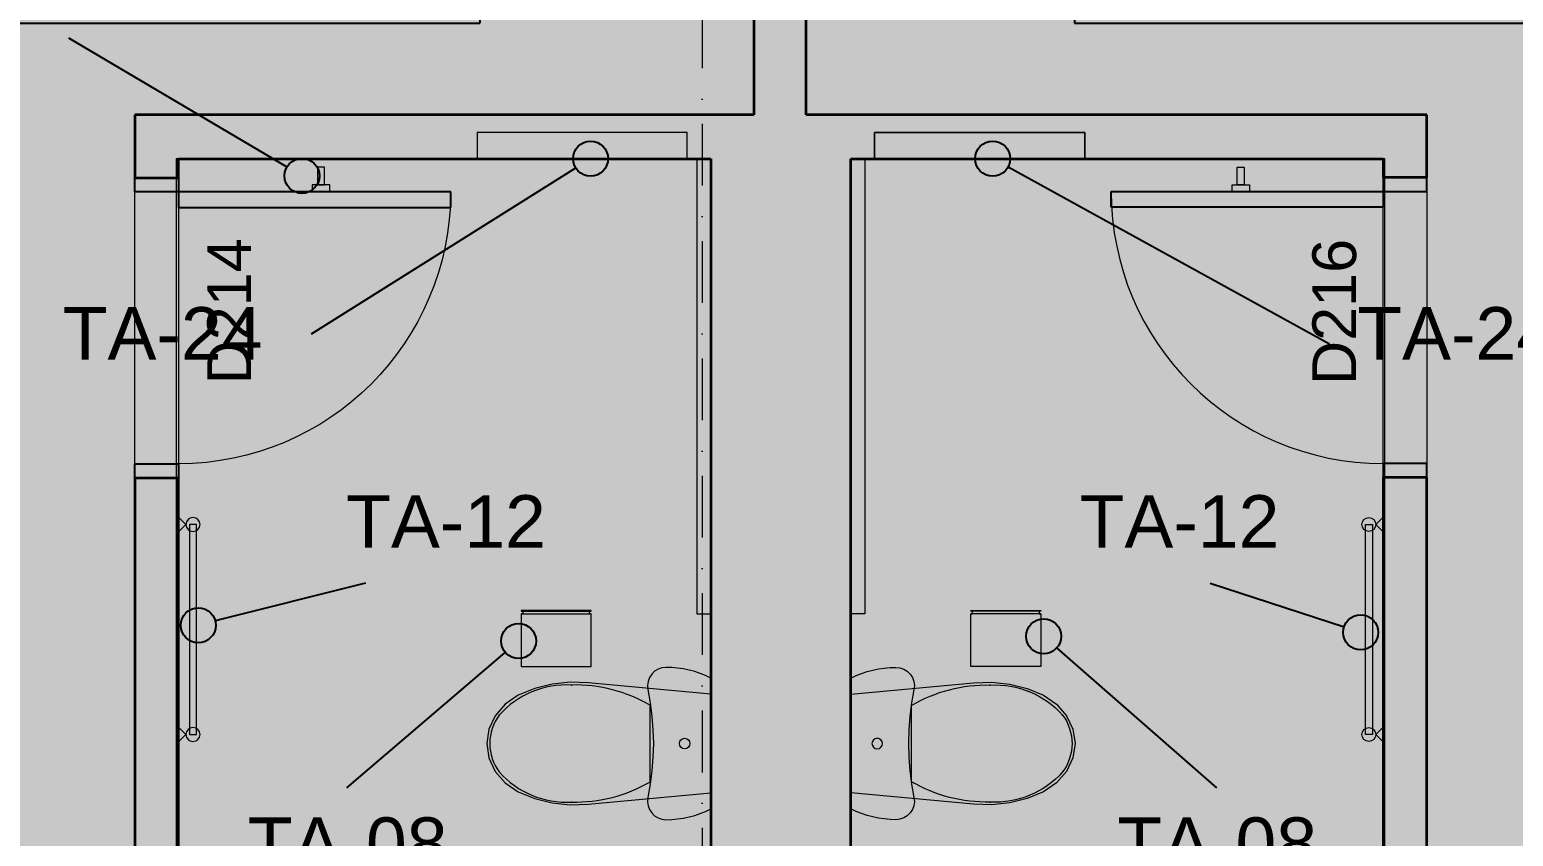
# Model space of a CAD drawing. Header units: millimetres. Extents: x -14278 to 101222, y -22378 to 34603.
# Drawn here: x 85796 to 90033, y 7389 to 9693 of the extents above; entities that cross this region are included whole.
import ezdxf
from ezdxf.enums import TextEntityAlignment as Align

# ---------------------------------------------------------------- set-up
doc = ezdxf.new("R2010")
doc.units = ezdxf.units.MM
doc.header["$MEASUREMENT"] = 0
doc.linetypes.add('Dot & Dashed', pattern=[335.138881, 176.388884, -88.194442, 0, -70.555556])
for name, color, linetype in [('A-Zz_20_10_90-T_TextFFEInternal', 7, 'Continuous'), ('NewA-Ee_25_10-M_WallsInternal', 7, 'Continuous'), ('NewA-Ee_30_40-M_Floors', 7, 'Continuous'), ('NewA-Ee_40_20-M_GeneralFFAndEInternalEquipment', 7, 'Continuous'), ('NewA-Ee_40_20-M_GeneralFFAndEInternalSanitary', 7, 'Continuous'), ('NewA-SL-M_SpacesInternal', 7, 'Continuous'), ('NewA-Ss_30_25-M_CeilingAndSoffitSystems', 7, 'Continuous'), ('NewA-Zz_20_10_90-T_TextFFEInternal', 7, 'Continuous'), ('NewA-Zz_35_40_80-M_GridStructural', 7, 'Continuous'), ('NewA-Zz_50_90_00-M_GrossInternal', 7, 'Continuous')]:
    doc.layers.add(name, color=color, linetype=linetype)
doc.styles.add('GENERATED_STYLE_1', font='')
doc.styles.get('GENERATED_STYLE_1').set_extended_font_data('Arial')

# ---------------------------------------------------------------- blocks, each defined once
blk = doc.blocks.new('Slab_29_2', base_point=(91916.9, 4903.2))
at = {"layer": 'NewA-Ee_30_40-M_Floors', "linetype": 'Continuous', "lineweight": 13}
blk.add_hatch(color=254, dxfattribs=at).paths.add_polyline_path([(91916.9, 4903.2), (91916.9, 11200.4), (94366.6, 11200.4), (94366.6, 13452.5), (59817.2, 13452.5), (59817.2, 4903.2)])
blk = doc.blocks.new('BEDROOM_213_35_2', base_point=(86322.7, 12917.8))
at = {"layer": 'NewA-SL-M_SpacesInternal', "color": 253, "linetype": 'Continuous', "lineweight": 13}
for p, q in [((87863.9, 9449.1), (87863.9, 13452.5)), ((86096.3, 6498.1), (86096.3, 9449.1)), ((86096.3, 9449.1), (87863.9, 9449.1))]:
    blk.add_line(p, q, dxfattribs=at)
at = {"layer": 'NewA-SL-M_SpacesInternal', "color": 5, "lineweight": 70, "style": 'GENERATED_STYLE_1'}
for tag, height, p in [('ROOM_NAME', 200, (86322.7, 13225.6)), ('ROOM_NUMBER', 150, (86322.7, 12922.8)), ('adj_text', 150, (86322.7, 12687.1))]:
    blk.add_attdef(tag, text='', height=height, dxfattribs=at).set_placement(p, align=Align.TOP_CENTER)
blk = doc.blocks.new('BEDROOM_215_36_2', base_point=(89538.7, 12917.8))
at = {"layer": 'NewA-SL-M_SpacesInternal', "color": 253, "linetype": 'Continuous', "lineweight": 13}
for p, q in [((88013.9, 13452.5), (88013.9, 9449.1)), ((88013.9, 9449.1), (89786.5, 9449.1)), ((89786.5, 9449.1), (89786.5, 6498.1))]:
    blk.add_line(p, q, dxfattribs=at)
at = {"layer": 'NewA-SL-M_SpacesInternal', "color": 5, "lineweight": 70, "style": 'GENERATED_STYLE_1'}
for tag, height, p in [('ROOM_NAME', 200, (89538.7, 13225.6)), ('ROOM_NUMBER', 150, (89538.7, 12922.8)), ('adj_text', 150, (89538.7, 12687.1))]:
    blk.add_attdef(tag, text='', height=height, dxfattribs=at).set_placement(p, align=Align.TOP_CENTER)
blk = doc.blocks.new('BATH_214_46_2', base_point=(87225.8, 5734.3))
at = {"layer": 'NewA-SL-M_SpacesInternal', "color": 253, "linetype": 'Continuous', "lineweight": 13}
for p, q in [((87673.8, 9399.1), (87073.8, 9399.1)), ((87073.8, 9399.1), (87073.8, 9324.1)), ((87673.8, 9324.1), (87673.8, 9399.1)), ((86221.3, 9324.1), (86221.3, 6792)), ((87073.8, 9324.1), (86221.3, 9324.1)), ((87741.4, 9324.1), (87673.8, 9324.1)), ((87741.4, 6498.1), (87741.4, 9324.1)), ((86221.3, 6792), (86146.3, 6792)), ((86146.3, 6792), (86146.3, 6592)), ((86146.3, 6592), (86221.3, 6592)), ((86221.3, 6592), (86221.3, 6498.1)), ((86221.3, 6498.1), (87741.4, 6498.1))]:
    blk.add_line(p, q, dxfattribs=at)
at = {"layer": 'NewA-SL-M_SpacesInternal', "linetype": 'Continuous'}
for p, q in [((86587, 6087.8), (86587, 5773.6)), ((86587, 6087.8), (87864.7, 6087.8)), ((87864.7, 6087.8), (87864.7, 5773.6)), ((86587, 5773.6), (86587, 5537.8)), ((87864.7, 5773.6), (87864.7, 5537.8)), ((86587, 5537.8), (86587, 5302.1)), ((87864.7, 5537.8), (87864.7, 5302.1)), ((86587, 5302.1), (87864.7, 5302.1))]:
    blk.add_line(p, q, dxfattribs=at)
at = {"layer": 'NewA-SL-M_SpacesInternal', "color": 5, "lineweight": 70, "style": 'GENERATED_STYLE_1'}
for tag, height, p in [('ROOM_NAME', 200, (87225.8, 6042.1)), ('ROOM_NUMBER', 150, (87225.8, 5739.3)), ('adj_text', 150, (87225.8, 5503.6))]:
    blk.add_attdef(tag, text='', height=height, dxfattribs=at).set_placement(p, align=Align.TOP_CENTER)
blk = doc.blocks.new('BATH_216_47_2', base_point=(88672.4, 5734.3))
at = {"layer": 'NewA-SL-M_SpacesInternal', "color": 253, "linetype": 'Continuous', "lineweight": 13}
for p, q in [((88809, 9399.1), (88209, 9399.1)), ((88209, 9399.1), (88209, 9324.1)), ((88809, 9324.1), (88809, 9399.1)), ((88141.4, 9324.1), (88141.4, 6498.1)), ((88209, 9324.1), (88141.4, 9324.1)), ((89661.5, 9324.1), (88809, 9324.1)), ((89661.5, 6792), (89661.5, 9324.1)), ((89736.5, 6792), (89661.5, 6792)), ((89736.5, 6592), (89736.5, 6792)), ((89661.5, 6498.1), (89661.5, 6592)), ((89661.5, 6592), (89736.5, 6592)), ((88141.4, 6498.1), (89661.5, 6498.1))]:
    blk.add_line(p, q, dxfattribs=at)
at = {"layer": 'NewA-SL-M_SpacesInternal', "linetype": 'Continuous'}
for p, q in [((88033.6, 6087.8), (88033.6, 5773.6)), ((88033.6, 6087.8), (89311.3, 6087.8)), ((89311.3, 6087.8), (89311.3, 5773.6)), ((88033.6, 5773.6), (88033.6, 5537.8)), ((89311.3, 5773.6), (89311.3, 5537.8)), ((88033.6, 5537.8), (88033.6, 5302.1)), ((89311.3, 5537.8), (89311.3, 5302.1)), ((88033.6, 5302.1), (89311.3, 5302.1))]:
    blk.add_line(p, q, dxfattribs=at)
at = {"layer": 'NewA-SL-M_SpacesInternal', "color": 5, "lineweight": 70, "style": 'GENERATED_STYLE_1'}
for tag, height, p in [('ROOM_NAME', 200, (88672.4, 6042.1)), ('ROOM_NUMBER', 150, (88672.4, 5739.3)), ('adj_text', 150, (88672.4, 5503.6))]:
    blk.add_attdef(tag, text='', height=height, dxfattribs=at).set_placement(p, align=Align.TOP_CENTER)
blk = doc.blocks.new('CUPBOARD 1_213B_55_2', base_point=(86139.7, 10143.2))
at = {"layer": 'NewA-SL-M_SpacesInternal', "linetype": 'Continuous'}
for p, q in [((85198.1, 10496.8), (85198.1, 10182.5)), ((85198.1, 10496.8), (87081.4, 10496.8)), ((87081.4, 10496.8), (87081.4, 10182.5)), ((85198.1, 10182.5), (85198.1, 9946.8)), ((87081.4, 10182.5), (87081.4, 9946.8)), ((85198.1, 9946.8), (85198.1, 9711.1)), ((87081.4, 9946.8), (87081.4, 9711.1)), ((85198.1, 9711.1), (87081.4, 9711.1))]:
    blk.add_line(p, q, dxfattribs=at)
at = {"layer": 'NewA-SL-M_SpacesInternal', "color": 253, "linetype": 'Continuous', "lineweight": 13}
for p, q in [((84036, 9324.1), (84036, 7433.7)), ((84737.5, 9324.1), (84036, 9324.1)), ((84737.5, 7433.7), (84737.5, 9324.1)), ((84036, 7433.7), (84737.5, 7433.7))]:
    blk.add_line(p, q, dxfattribs=at)
at = {"layer": 'NewA-SL-M_SpacesInternal', "color": 5, "lineweight": 70, "style": 'GENERATED_STYLE_1'}
for tag, height, p in [('ROOM_NAME', 200, (86139.7, 10451.1)), ('ROOM_NUMBER', 150, (86139.7, 10148.2)), ('adj_text', 150, (86139.7, 9912.5))]:
    blk.add_attdef(tag, text='', height=height, dxfattribs=at).set_placement(p, align=Align.TOP_CENTER)
blk = doc.blocks.new('CUPBOARD 1_215B_56_2', base_point=(89721.7, 10143.2))
at = {"layer": 'NewA-SL-M_SpacesInternal', "linetype": 'Continuous'}
for p, q in [((88780, 10496.8), (88780, 10182.5)), ((88780, 10496.8), (90663.3, 10496.8)), ((90663.3, 10496.8), (90663.3, 10182.5)), ((88780, 10182.5), (88780, 9946.8)), ((90663.3, 10182.5), (90663.3, 9946.8)), ((88780, 9946.8), (88780, 9711.1)), ((90663.3, 9946.8), (90663.3, 9711.1)), ((88780, 9711.1), (90663.3, 9711.1))]:
    blk.add_line(p, q, dxfattribs=at)
at = {"layer": 'NewA-SL-M_SpacesInternal', "color": 253, "linetype": 'Continuous', "lineweight": 13}
for p, q in [((91189.5, 9324.1), (91189.5, 7433.7)), ((91916.9, 9324.1), (91189.5, 9324.1)), ((91916.9, 7433.7), (91916.9, 9324.1)), ((91189.5, 7433.7), (91916.9, 7433.7))]:
    blk.add_line(p, q, dxfattribs=at)
at = {"layer": 'NewA-SL-M_SpacesInternal', "color": 5, "lineweight": 70, "style": 'GENERATED_STYLE_1'}
for tag, height, p in [('ROOM_NAME', 200, (89721.7, 10451.1)), ('ROOM_NUMBER', 150, (89721.7, 10148.2)), ('adj_text', 150, (89721.7, 9912.5))]:
    blk.add_attdef(tag, text='', height=height, dxfattribs=at).set_placement(p, align=Align.TOP_CENTER)
blk = doc.blocks.new('Slab_32_2', base_point=(86213.9, 6498.1))
at = {"layer": 'NewA-Ss_30_25-M_CeilingAndSoffitSystems', "linetype": 'Continuous', "lineweight": 0}
blk.add_hatch(color=255, dxfattribs=at).paths.add_polyline_path([(86213.9, 6498.1), (87741.4, 6498.1), (87741.4, 9324.1), (86213.9, 9324.1)])
at = {"layer": 'NewA-Ss_30_25-M_CeilingAndSoffitSystems', "color": 6, "linetype": 'Continuous', "lineweight": 13, "flags": 128}
blk.add_lwpolyline([(86213.9, 6498.1), (87741.4, 6498.1), (87741.4, 9324.1), (86213.9, 9324.1)], close=True, dxfattribs=at)
blk = doc.blocks.new('Slab_33_2', base_point=(88141.4, 6498.1))
at = {"layer": 'NewA-Ss_30_25-M_CeilingAndSoffitSystems', "linetype": 'Continuous', "lineweight": 0}
blk.add_hatch(color=255, dxfattribs=at).paths.add_polyline_path([(88141.4, 6498.1), (89666.4, 6498.1), (89666.4, 9324.1), (88141.4, 9324.1)])
at = {"layer": 'NewA-Ss_30_25-M_CeilingAndSoffitSystems', "color": 6, "linetype": 'Continuous', "lineweight": 13, "flags": 128}
blk.add_lwpolyline([(88141.4, 6498.1), (89666.4, 6498.1), (89666.4, 9324.1), (88141.4, 9324.1)], close=True, dxfattribs=at)
blk = doc.blocks.new('Slab_44_2', base_point=(84036, 13452.5))
at = {"layer": 'NewA-Ss_30_25-M_CeilingAndSoffitSystems', "linetype": 'Continuous', "lineweight": 0}
blk.add_hatch(color=255, dxfattribs=at).paths.add_polyline_path([(84036, 13452.5), (84036, 9449.1), (84862.5, 9449.1), (84862.5, 6498.1), (86096.3, 6498.1), (86096.3, 9449.1), (87863.9, 9449.1), (87863.9, 13452.5)])
at = {"layer": 'NewA-Ss_30_25-M_CeilingAndSoffitSystems', "color": 6, "linetype": 'Continuous', "lineweight": 13, "flags": 128}
blk.add_lwpolyline([(84036, 13452.5), (84036, 9449.1), (84862.5, 9449.1), (84862.5, 6498.1), (86096.3, 6498.1), (86096.3, 9449.1), (87863.9, 9449.1), (87863.9, 13452.5)], close=True, dxfattribs=at)
blk = doc.blocks.new('Slab_45_2', base_point=(88013.9, 13452.5))
at = {"layer": 'NewA-Ss_30_25-M_CeilingAndSoffitSystems', "linetype": 'Continuous', "lineweight": 0}
blk.add_hatch(color=255, dxfattribs=at).paths.add_polyline_path([(88013.9, 13452.5), (88013.9, 9449.1), (89786.5, 9449.1), (89786.5, 6498.1), (91064.5, 6498.1), (91064.5, 9449.1), (91890.6, 9449.1), (91890.6, 11300.4), (94366.6, 11300.4), (94366.6, 13452.5)])
at = {"layer": 'NewA-Ss_30_25-M_CeilingAndSoffitSystems', "color": 6, "linetype": 'Continuous', "lineweight": 13, "flags": 128}
blk.add_lwpolyline([(88013.9, 13452.5), (88013.9, 9449.1), (89786.5, 9449.1), (89786.5, 6498.1), (91064.5, 6498.1), (91064.5, 9449.1), (91890.6, 9449.1), (91890.6, 11300.4), (94366.6, 11300.4), (94366.6, 13452.5)], close=True, dxfattribs=at)
blk = doc.blocks.new('Wall_79_2', base_point=(87863.9, 13452.5))
at = {"layer": 'NewA-Ee_25_10-M_WallsInternal', "color": 92, "linetype": 'Continuous', "lineweight": 35, "flags": 128}
for points in [[(87863.9, 13452.5), (87863.9, 9449.1)], [(88013.9, 13452.5), (87863.9, 13452.5)], [(88013.9, 9449.1), (88013.9, 13452.5)]]:
    blk.add_lwpolyline(points, dxfattribs=at)
blk = doc.blocks.new('Wall_87_2', base_point=(89786.5, 9449.1))
at = {"layer": 'NewA-Ee_25_10-M_WallsInternal', "color": 92, "linetype": 'Continuous', "lineweight": 35, "flags": 128}
for points in [[(87863.9, 9449.1), (86096.3, 9449.1)], [(89786.5, 9449.1), (88013.9, 9449.1)], [(86221.3, 9324.1), (87741.4, 9324.1)], [(88141.4, 9324.1), (89661.5, 9324.1)]]:
    blk.add_lwpolyline(points, dxfattribs=at)
blk = doc.blocks.new('Door 19_4')
at = {"layer": 'NewA-Ee_25_10-M_WallsInternal', "linetype": 'Continuous'}
for p, q in [((343.5, 0), (343.5, 777)), ((343.5, 777), (388.5, 777)), ((388.5, 777), (388.5, 0)), ((-388.5, 0), (-428.5, 0)), ((-428.5, 0), (-428.5, -125)), ((-388.5, -125), (-388.5, 0)), ((388.5, 0), (343.5, 0)), ((428.5, 0), (388.5, 0)), ((388.5, 0), (388.5, -125)), ((428.5, -125), (428.5, 0)), ((-428.5, -125), (-388.5, -125)), ((388.5, -125), (428.5, -125))]:
    blk.add_line(p, q, dxfattribs=at)
at = {"layer": 'NewA-Ee_25_10-M_WallsInternal', "color": 92, "linetype": 'Continuous', "lineweight": 35}
for p, q in [((-428.5, -125), (-428.5, 0)), ((428.5, -125), (428.5, 0))]:
    blk.add_line(p, q, dxfattribs=at)
at = {"layer": 'NewA-Ee_25_10-M_WallsInternal', "color": 6, "linetype": 'Continuous', "lineweight": 13}
blk.add_arc((388.5, 0), 777, 90, 180, dxfattribs=at)
blk = doc.blocks.new('D Marker 19')
at = {"layer": 'NewA-Ee_25_10-M_WallsInternal', "style": 'GENERATED_STYLE_1'}
blk.add_attdef('AC_WIDO_ID', text='', height=125, dxfattribs=at).set_placement((-262.1, 94.8), align=Align.BOTTOM_LEFT)
blk = doc.blocks.new('Wall_108_2', base_point=(86096.3, 9449.1))
at = {"layer": 'NewA-Ee_25_10-M_WallsInternal', "color": 92, "linetype": 'Continuous', "lineweight": 35}
for p, q in [((86096.3, 9269.8), (86221.3, 9269.8)), ((86096.3, 8412.8), (86221.3, 8412.8))]:
    blk.add_line(p, q, dxfattribs=at)
at = {"layer": 'NewA-Ee_25_10-M_WallsInternal', "color": 92, "linetype": 'Continuous', "lineweight": 35, "flags": 128}
for points in [[(86096.3, 9449.1), (86096.3, 9269.8)], [(86221.3, 9269.8), (86221.3, 9324.1)], [(86096.3, 8412.8), (86096.3, 6498.1)], [(86221.3, 6498.1), (86221.3, 8412.8)]]:
    blk.add_lwpolyline(points, dxfattribs=at)
at = {"layer": 'NewA-Ee_25_10-M_WallsInternal', "linetype": 'Continuous', "xscale": -1, "zscale": 1000, "rotation": 270}
blk.add_blockref('Door 19_4', (86221.3, 8841.3), dxfattribs=at)
at = {"layer": 'NewA-Ee_25_10-M_WallsInternal'}
ref = blk.add_blockref('D Marker 19', (86221.3, 8841.3), dxfattribs=dict(at, rotation=270))
ref.add_attrib('AC_WIDO_ID', 'D214', dxfattribs={"color": 7, "height": 125, "rotation": 90, "style": 'GENERATED_STYLE_1'}).set_placement((86465.5, 8679.3), align=Align.BOTTOM_LEFT)
blk = doc.blocks.new('Wall_110_2', base_point=(89786.5, 9449.1))
at = {"layer": 'NewA-Ee_25_10-M_WallsInternal', "color": 92, "linetype": 'Continuous', "lineweight": 35}
for p, q in [((89786.5, 9270.4), (89661.5, 9270.4)), ((89786.5, 8413.4), (89661.5, 8413.4))]:
    blk.add_line(p, q, dxfattribs=at)
at = {"layer": 'NewA-Ee_25_10-M_WallsInternal', "color": 92, "linetype": 'Continuous', "lineweight": 35, "flags": 128}
for points in [[(89786.5, 9270.4), (89786.5, 9449.1)], [(89661.5, 9324.1), (89661.5, 9270.4)], [(89661.5, 8413.4), (89661.5, 6498.1)], [(89786.5, 6498.1), (89786.5, 8413.4)]]:
    blk.add_lwpolyline(points, dxfattribs=at)
at = {"layer": 'NewA-Ee_25_10-M_WallsInternal', "linetype": 'Continuous', "zscale": 1000, "rotation": 90}
blk.add_blockref('Door 19_4', (89661.5, 8841.9), dxfattribs=at)
at = {"layer": 'NewA-Ee_25_10-M_WallsInternal'}
ref = blk.add_blockref('D Marker 19', (89786.5, 8841.9), dxfattribs=dict(at, rotation=270))
ref.add_attrib('AC_WIDO_ID', 'D216', dxfattribs={"color": 7, "height": 125, "rotation": 90, "style": 'GENERATED_STYLE_1'}).set_placement((89621.6, 8677.7), align=Align.BOTTOM_LEFT)
blk = doc.blocks.new('Wall_124_2', base_point=(88141.4, 9449.1))
at = {"layer": 'NewA-Ee_25_10-M_WallsInternal', "color": 92, "linetype": 'Continuous', "lineweight": 35, "flags": 128}
for points in [[(87741.4, 9324.1), (87741.4, 6498.1)], [(88141.4, 6498.1), (88141.4, 9324.1)]]:
    blk.add_lwpolyline(points, dxfattribs=at)
blk = doc.blocks.new('Standard grid marker')
at = {"layer": 'NewA-Zz_35_40_80-M_GridStructural', "color": 6, "linetype": 'Dot & Dashed', "lineweight": 13}
blk.add_line((1000, 0), (18130.8, 0), dxfattribs=at)
at = {"layer": 'NewA-Zz_35_40_80-M_GridStructural', "style": 'GENERATED_STYLE_1'}
blk.add_attdef('AC_MarkerText_1', text='', height=250, rotation=90, dxfattribs=at).set_placement((-250, 14.3), align=Align.MIDDLE_CENTER)
blk = doc.blocks.new('Wall Hanging Rack 19')
at = {"layer": 'NewA-Ee_40_20-M_GeneralFFAndEInternalEquipment', "color": 1, "linetype": 'Continuous', "lineweight": 18}
for p, q in [((25, 0), (-25, 0)), ((-25, 0), (-25, -20)), ((25, -20), (25, 0)), ((-25, -20), (25, -20)), ((10, -20), (-10, -20)), ((-10, -20), (-10, -70)), ((10, -70), (10, -20)), ((-10, -70), (10, -70))]:
    blk.add_line(p, q, dxfattribs=at)
blk = doc.blocks.new('Towel Rack 19')
at = {"layer": 'NewA-Ee_40_20-M_GeneralFFAndEInternalEquipment', "color": 1, "linetype": 'Continuous', "lineweight": 18}
for p, q in [((-280, 0), (-320, 0)), ((-320, 0), (-300, -20)), ((-300, -20), (-280, 0)), ((320, 0), (280, 0)), ((280, 0), (300, -20)), ((300, -20), (320, 0)), ((300, -30), (-300, -30)), ((-300, -30), (-300, -50)), ((300, -50), (300, -30)), ((-300, -50), (300, -50))]:
    blk.add_line(p, q, dxfattribs=at)
for centre, start, end in [((-300, -40), 0, 180), ((-300, -40), 180, 0), ((300, -40), 0, 180), ((300, -40), 180, 0)]:
    blk.add_arc(centre, 20, start, end, dxfattribs=at)
blk = doc.blocks.new('Toilet Paper Dispenser 19')
at = {"layer": 'NewA-Ee_40_20-M_GeneralFFAndEInternalEquipment', "color": 1, "linetype": 'Continuous', "lineweight": 18}
for p, q in [((200, 0), (0, 0)), ((0, 0), (0, -2)), ((200, -2), (200, 0)), ((0, -2), (5, -2)), ((0, -2), (200, -2)), ((5, -10), (0, -10)), ((0, -10), (0, -160)), ((0, -10), (200, -10)), ((5, -2), (5, -10)), ((195, -10), (195, -2)), ((195, -2), (200, -2)), ((200, -10), (195, -10)), ((200, -160), (200, -10)), ((0, -160), (200, -160))]:
    blk.add_line(p, q, dxfattribs=at)
blk = doc.blocks.new('Cabinet Wall Single Door 19')
at = {"layer": 'NewA-Ee_40_20-M_GeneralFFAndEInternalEquipment', "color": 1, "linetype": 'Continuous', "lineweight": 18}
for p, q in [((600, 75), (0, 75)), ((0, 75), (0, 0)), ((600, 0), (600, 75)), ((0, 0), (600, 0))]:
    blk.add_line(p, q, dxfattribs=at)
blk = doc.blocks.new('WC 19')
at = {"layer": 'NewA-Ee_40_20-M_GeneralFFAndEInternalSanitary', "color": 1, "linetype": 'Continuous', "lineweight": 18}
for p, q in [((-193.9, -40.1), (-200.1, -55.5)), ((-186.8, -25), (-193.9, -40.1)), ((186.8, -25), (-186.8, -25)), ((-141, -25), (-173.3, -375.4)), ((141, -25), (-141, -25)), ((173.3, -375.4), (141, -25)), ((193.9, -40.1), (186.8, -25)), ((200.1, -55.5), (193.9, -40.1)), ((-205.4, -71.3), (-209.7, -87.4)), ((-200.1, -55.5), (-205.4, -71.3)), ((205.4, -71.3), (200.1, -55.5)), ((209.7, -87.4), (205.4, -71.3)), ((-215.5, -120.2), (-217, -136.8)), ((-213.1, -103.7), (-215.5, -120.2)), ((-209.7, -87.4), (-213.1, -103.7)), ((213.1, -103.7), (209.7, -87.4)), ((215.5, -120.2), (213.1, -103.7)), ((217, -136.8), (215.5, -120.2)), ((-217, -136.8), (-217.5, -153.5)), ((-217.5, -153.5), (-216.2, -165)), ((-216.2, -165), (-212.4, -176)), ((212.4, -176), (216.2, -165)), ((216.2, -165), (217.5, -153.5)), ((217.5, -153.5), (217, -136.8)), ((-212.4, -176), (-206.3, -185.9)), ((-206.3, -185.9), (-198.2, -194.1)), ((-198.2, -194.1), (-188.5, -200.5)), ((-188.5, -200.5), (-177.6, -204.5)), ((-177.6, -204.5), (-166.1, -206)), ((-166.1, -206), (-154.5, -205)), ((-154.5, -205), (-116.2, -198.2)), ((-116.2, -198.2), (-77.6, -193.3)), ((0, -198), (-108.9, -198)), ((-77.6, -193.3), (-38.9, -190.4)), ((-38.9, -190.4), (0, -189.4)), ((0, -189.4), (38.9, -190.4)), ((108.9, -198), (0, -198)), ((38.9, -190.4), (77.6, -193.3)), ((77.6, -193.3), (116.2, -198.2)), ((116.2, -198.2), (154.5, -205)), ((154.5, -205), (166.1, -206)), ((166.1, -206), (177.6, -204.5)), ((177.6, -204.5), (188.5, -200.5)), ((188.5, -200.5), (198.2, -194.1)), ((198.2, -194.1), (206.3, -185.9)), ((206.3, -185.9), (212.4, -176)), ((-173.3, -375.4), (-174.9, -427.1)), ((174.9, -427.1), (173.3, -375.4)), ((-174.9, -427.1), (-169.4, -478.4)), ((169.4, -478.4), (174.9, -427.1)), ((-169.4, -478.4), (-157, -528.2)), ((157, -528.2), (169.4, -478.4)), ((-157, -528.2), (-138, -575.1)), ((138, -575.1), (157, -528.2)), ((-138, -575.1), (-112.4, -612.3)), ((112.4, -612.3), (138, -575.1)), ((-112.4, -612.3), (-79.4, -640.8)), ((79.4, -640.8), (112.4, -612.3)), ((81.1, -629.6), (81.1, -629.6)), ((-79.4, -640.8), (-41, -658.8)), ((-41, -658.8), (0, -665)), ((0, -656.4), (0, -656.4)), ((0, -665), (41, -658.8)), ((41, -658.8), (79.4, -640.8))]:
    blk.add_line(p, q, dxfattribs=at)
blk.add_circle((0, -100), 15, dxfattribs=at)
for centre, radius, start, end in [((258.1, -412.9), 425.4, 149.6518, 181.3539), ((-258.1, -412.9), 425.4, 358.6461, 30.3482), ((89.5, -437.3), 257, 176.8048, 228.4245), ((-89.5, -437.3), 257, 311.5755, 3.1952), ((0.8, -517.8), 138.6, 233.7772, 269.6644), ((-0.8, -517.8), 138.6, 270.3356, 306.2228)]:
    blk.add_arc(centre, radius, start, end, dxfattribs=at)
for p in [(108.9, -198), (-167, -423), (167, -423), (-81.1, -629.6)]:
    blk.add_point(p, dxfattribs=at)
blk = doc.blocks.new('Mirror 19_5')
at = {"layer": 'NewA-Ee_40_20-M_GeneralFFAndEInternalEquipment', "color": 1, "linetype": 'Continuous', "lineweight": 18}
for p, q in [((1300, 40), (0, 40)), ((0, 40), (0, 0)), ((1300, 40), (0, 40)), ((0, 40), (0, 0)), ((0, 0), (1300, 0)), ((0, 0), (1300, 0)), ((1300, 0), (1300, 40)), ((1300, 0), (1300, 40))]:
    blk.add_line(p, q, dxfattribs=at)
blk = doc.blocks.new('Line_141_2', base_point=(89186.5, 7527))
at = {"layer": 'NewA-Zz_20_10_90-T_TextFFEInternal', "linetype": 'Continuous'}
blk.add_hatch(color=256, dxfattribs=at).paths.add_polyline_path([(88741.6, 7960.1), (88737.8, 7979.3), (88727, 7995.5), (88710.8, 8006.3), (88691.6, 8010.1), (88672.5, 8006.3), (88656.3, 7995.5), (88645.4, 7979.3), (88641.6, 7960.1), (88645.4, 7941), (88656.3, 7924.8), (88672.5, 7913.9), (88691.6, 7910.1), (88710.8, 7913.9), (88727, 7924.8), (88737.8, 7941)])
blk.add_line((89186.5, 7527), (88729.3, 7927.2), dxfattribs=at)
blk.add_circle((88691.6, 7960.1), 50, dxfattribs=at)
blk = doc.blocks.new('Line_142_2', base_point=(86701.2, 7527))
at = {"layer": 'NewA-Zz_20_10_90-T_TextFFEInternal', "linetype": 'Continuous'}
blk.add_hatch(color=256, dxfattribs=at).paths.add_polyline_path([(87242, 7946.5), (87238.2, 7965.6), (87227.3, 7981.8), (87211.1, 7992.7), (87192, 7996.5), (87172.8, 7992.7), (87156.6, 7981.8), (87145.8, 7965.6), (87142, 7946.5), (87145.8, 7927.4), (87156.6, 7911.1), (87172.8, 7900.3), (87192, 7896.5), (87211.1, 7900.3), (87227.3, 7911.1), (87238.2, 7927.4)])
blk.add_line((86701.2, 7527), (87154, 7914), dxfattribs=at)
blk.add_circle((87192, 7946.5), 50, dxfattribs=at)
blk = doc.blocks.new('Line_151_2', base_point=(85906.6, 9669.6))
at = {"layer": 'NewA-Zz_20_10_90-T_TextFFEInternal', "linetype": 'Continuous'}
blk.add_hatch(color=256, dxfattribs=at).paths.add_polyline_path([(86623.3, 9275.1), (86619.5, 9294.3), (86608.7, 9310.5), (86592.5, 9321.3), (86573.3, 9325.1), (86554.2, 9321.3), (86538, 9310.5), (86527.1, 9294.3), (86523.3, 9275.1), (86527.1, 9256), (86538, 9239.8), (86554.2, 9228.9), (86573.3, 9225.1), (86592.5, 9228.9), (86608.7, 9239.8), (86619.5, 9256)])
blk.add_line((85906.6, 9669.6), (86530.3, 9300.6), dxfattribs=at)
blk.add_circle((86573.3, 9275.1), 50, dxfattribs=at)
blk = doc.blocks.new('Line_158_2', base_point=(86600.6, 8823.9))
at = {"layer": 'NewA-Zz_20_10_90-T_TextFFEInternal', "linetype": 'Continuous'}
blk.add_hatch(color=256, dxfattribs=at).paths.add_polyline_path([(87447.6, 9324.1), (87443.8, 9343.3), (87433, 9359.5), (87416.7, 9370.3), (87397.6, 9374.1), (87378.5, 9370.3), (87362.2, 9359.5), (87351.4, 9343.3), (87347.6, 9324.1), (87351.4, 9305), (87362.2, 9288.8), (87378.5, 9278), (87397.6, 9274.1), (87416.7, 9278), (87433, 9288.8), (87443.8, 9305)])
blk.add_line((86600.6, 8823.9), (87355.3, 9297.6), dxfattribs=at)
blk.add_circle((87397.6, 9324.1), 50, dxfattribs=at)
blk = doc.blocks.new('Line_159_2', base_point=(89508.1, 8794.5))
at = {"layer": 'NewA-Zz_20_10_90-T_TextFFEInternal', "linetype": 'Continuous'}
blk.add_hatch(color=256, dxfattribs=at).paths.add_polyline_path([(88596.1, 9324.1), (88592.3, 9343.3), (88581.4, 9359.5), (88565.2, 9370.3), (88546.1, 9374.1), (88526.9, 9370.3), (88510.7, 9359.5), (88499.9, 9343.3), (88496.1, 9324.1), (88499.9, 9305), (88510.7, 9288.8), (88526.9, 9278), (88546.1, 9274.1), (88565.2, 9278), (88581.4, 9288.8), (88592.3, 9305)])
blk.add_line((89508.1, 8794.5), (88589.9, 9300), dxfattribs=at)
blk.add_circle((88546.1, 9324.1), 50, dxfattribs=at)
blk = doc.blocks.new('Line_161_2', base_point=(89167.7, 8111.5))
at = {"layer": 'NewA-Zz_20_10_90-T_TextFFEInternal', "linetype": 'Continuous'}
blk.add_hatch(color=256, dxfattribs=at).paths.add_polyline_path([(89647.2, 7971.1), (89643.4, 7990.3), (89632.5, 8006.5), (89616.3, 8017.3), (89597.2, 8021.1), (89578, 8017.3), (89561.8, 8006.5), (89551, 7990.3), (89547.2, 7971.1), (89551, 7952), (89561.8, 7935.8), (89578, 7924.9), (89597.2, 7921.1), (89616.3, 7924.9), (89632.5, 7935.8), (89643.4, 7952)])
blk.add_line((89167.7, 8111.5), (89549.6, 7986.7), dxfattribs=at)
blk.add_circle((89597.2, 7971.1), 50, dxfattribs=at)
blk = doc.blocks.new('Line_162_2', base_point=(86754.6, 8111.5))
at = {"layer": 'NewA-Zz_20_10_90-T_TextFFEInternal', "linetype": 'Continuous'}
blk.add_hatch(color=256, dxfattribs=at).paths.add_polyline_path([(86327.4, 7991.6), (86323.6, 8010.7), (86312.8, 8026.9), (86296.6, 8037.8), (86277.4, 8041.6), (86258.3, 8037.8), (86242.1, 8026.9), (86231.2, 8010.7), (86227.4, 7991.6), (86231.2, 7972.4), (86242.1, 7956.2), (86258.3, 7945.4), (86277.4, 7941.6), (86296.6, 7945.4), (86312.8, 7956.2), (86323.6, 7972.4)])
blk.add_line((86754.6, 8111.5), (86325.9, 8003.8), dxfattribs=at)
blk.add_circle((86277.4, 7991.6), 50, dxfattribs=at)
blk = doc.blocks.new('Label_240_2', base_point=(86559.9, 8447.2))
at = {"layer": 'A-Zz_20_10_90-T_TextFFEInternal', "insert": (86984.9, 8362.9), "char_height": 150, "attachment_point": 2, "style": 'GENERATED_STYLE_1'}
blk.add_mtext('\\fArial|b0|i0|c0|p34;TA-12\\fArial|b0|i0|c0|p34;\\fArial|b0|i0|c0|p34;\\fArial|b0|i0|c0|p34;\\fArial|b0|i0|c0|p34;\\fArial|b0|i0|c0|p34;\\fArial|b0|i0|c0|p34;\\fArial|b0|i0|c0|p34;\\fArial|b0|i0|c0|p34;\\fArial|b0|i0|c0|p34;\\fArial|b0|i0|c0|p34;\\fArial|b0|i0|c0|p34;\\fArial|b0|i0|c0|p34;\\fArial|b0|i0|c0|p34;\\fArial|b0|i0|c0|p34;\\fArial|b0|i0|c0|p34;\\fArial|b0|i0|c0|p34;\\fArial|b0|i0|c0|p34;\\fArial|b0|i0|c0|p34;\\fArial|b0|i0|c0|p34;\\fArial|b0|i0|c0|p34;\\fArial|b0|i0|c0|p34;\\fArial|b0|i0|c0|p34;\\fArial|b0|i0|c0|p34;\\fArial|b0|i0|c0|p34;\\fArial|b0|i0|c0|p34;\\fArial|b0|i0|c0|p34;\\fArial|b0|i0|c0|p34;\\fArial|b0|i0|c0|p34;\\fArial|b0|i0|c0|p34;}', dxfattribs=at)
blk = doc.blocks.new('Label_242_2', base_point=(85750.6, 8984.4))
at = {"layer": 'A-Zz_20_10_90-T_TextFFEInternal', "insert": (86175.6, 8900.1), "char_height": 150, "attachment_point": 2, "style": 'GENERATED_STYLE_1'}
blk.add_mtext('\\fArial|b0|i0|c0|p34;TA-24\\fArial|b0|i0|c0|p34;\\fArial|b0|i0|c0|p34;\\fArial|b0|i0|c0|p34;\\fArial|b0|i0|c0|p34;\\fArial|b0|i0|c0|p34;\\fArial|b0|i0|c0|p34;\\fArial|b0|i0|c0|p34;\\fArial|b0|i0|c0|p34;\\fArial|b0|i0|c0|p34;\\fArial|b0|i0|c0|p34;\\fArial|b0|i0|c0|p34;\\fArial|b0|i0|c0|p34;\\fArial|b0|i0|c0|p34;\\fArial|b0|i0|c0|p34;\\fArial|b0|i0|c0|p34;\\fArial|b0|i0|c0|p34;\\fArial|b0|i0|c0|p34;\\fArial|b0|i0|c0|p34;\\fArial|b0|i0|c0|p34;\\fArial|b0|i0|c0|p34;\\fArial|b0|i0|c0|p34;\\fArial|b0|i0|c0|p34;\\fArial|b0|i0|c0|p34;\\fArial|b0|i0|c0|p34;\\fArial|b0|i0|c0|p34;\\fArial|b0|i0|c0|p34;\\fArial|b0|i0|c0|p34;\\fArial|b0|i0|c0|p34;\\fArial|b0|i0|c0|p34;}', dxfattribs=at)
blk = doc.blocks.new('Label_243_2', base_point=(86279, 7527))
at = {"layer": 'A-Zz_20_10_90-T_TextFFEInternal', "insert": (86704, 7442.7), "char_height": 150, "attachment_point": 2, "style": 'GENERATED_STYLE_1'}
blk.add_mtext('\\fArial|b0|i0|c0|p34;TA-08\\fArial|b0|i0|c0|p34;\\fArial|b0|i0|c0|p34;\\fArial|b0|i0|c0|p34;\\fArial|b0|i0|c0|p34;\\fArial|b0|i0|c0|p34;\\fArial|b0|i0|c0|p34;\\fArial|b0|i0|c0|p34;\\fArial|b0|i0|c0|p34;\\fArial|b0|i0|c0|p34;\\fArial|b0|i0|c0|p34;\\fArial|b0|i0|c0|p34;\\fArial|b0|i0|c0|p34;\\fArial|b0|i0|c0|p34;\\fArial|b0|i0|c0|p34;\\fArial|b0|i0|c0|p34;\\fArial|b0|i0|c0|p34;\\fArial|b0|i0|c0|p34;\\fArial|b0|i0|c0|p34;\\fArial|b0|i0|c0|p34;\\fArial|b0|i0|c0|p34;\\fArial|b0|i0|c0|p34;\\fArial|b0|i0|c0|p34;\\fArial|b0|i0|c0|p34;\\fArial|b0|i0|c0|p34;\\fArial|b0|i0|c0|p34;\\fArial|b0|i0|c0|p34;\\fArial|b0|i0|c0|p34;\\fArial|b0|i0|c0|p34;\\fArial|b0|i0|c0|p34;}', dxfattribs=at)
blk = doc.blocks.new('Label_244_2', base_point=(88762.4, 7527))
at = {"layer": 'A-Zz_20_10_90-T_TextFFEInternal', "insert": (89187.4, 7442.7), "char_height": 150, "attachment_point": 2, "style": 'GENERATED_STYLE_1'}
blk.add_mtext('\\fArial|b0|i0|c0|p34;TA-08\\fArial|b0|i0|c0|p34;\\fArial|b0|i0|c0|p34;\\fArial|b0|i0|c0|p34;\\fArial|b0|i0|c0|p34;\\fArial|b0|i0|c0|p34;\\fArial|b0|i0|c0|p34;\\fArial|b0|i0|c0|p34;\\fArial|b0|i0|c0|p34;\\fArial|b0|i0|c0|p34;\\fArial|b0|i0|c0|p34;\\fArial|b0|i0|c0|p34;\\fArial|b0|i0|c0|p34;\\fArial|b0|i0|c0|p34;\\fArial|b0|i0|c0|p34;\\fArial|b0|i0|c0|p34;\\fArial|b0|i0|c0|p34;\\fArial|b0|i0|c0|p34;\\fArial|b0|i0|c0|p34;\\fArial|b0|i0|c0|p34;\\fArial|b0|i0|c0|p34;\\fArial|b0|i0|c0|p34;\\fArial|b0|i0|c0|p34;\\fArial|b0|i0|c0|p34;\\fArial|b0|i0|c0|p34;\\fArial|b0|i0|c0|p34;\\fArial|b0|i0|c0|p34;\\fArial|b0|i0|c0|p34;\\fArial|b0|i0|c0|p34;\\fArial|b0|i0|c0|p34;}', dxfattribs=at)
blk = doc.blocks.new('Label_245_2', base_point=(89447.7, 8984.4))
at = {"layer": 'A-Zz_20_10_90-T_TextFFEInternal', "insert": (89872.7, 8900.1), "char_height": 150, "attachment_point": 2, "style": 'GENERATED_STYLE_1'}
blk.add_mtext('\\fArial|b0|i0|c0|p34;TA-24\\fArial|b0|i0|c0|p34;\\fArial|b0|i0|c0|p34;\\fArial|b0|i0|c0|p34;\\fArial|b0|i0|c0|p34;\\fArial|b0|i0|c0|p34;\\fArial|b0|i0|c0|p34;\\fArial|b0|i0|c0|p34;\\fArial|b0|i0|c0|p34;\\fArial|b0|i0|c0|p34;\\fArial|b0|i0|c0|p34;\\fArial|b0|i0|c0|p34;\\fArial|b0|i0|c0|p34;\\fArial|b0|i0|c0|p34;\\fArial|b0|i0|c0|p34;\\fArial|b0|i0|c0|p34;\\fArial|b0|i0|c0|p34;\\fArial|b0|i0|c0|p34;\\fArial|b0|i0|c0|p34;\\fArial|b0|i0|c0|p34;\\fArial|b0|i0|c0|p34;\\fArial|b0|i0|c0|p34;\\fArial|b0|i0|c0|p34;\\fArial|b0|i0|c0|p34;\\fArial|b0|i0|c0|p34;\\fArial|b0|i0|c0|p34;\\fArial|b0|i0|c0|p34;\\fArial|b0|i0|c0|p34;\\fArial|b0|i0|c0|p34;\\fArial|b0|i0|c0|p34;}', dxfattribs=at)
blk = doc.blocks.new('Label_247_2', base_point=(88654.7, 8447.2))
at = {"layer": 'A-Zz_20_10_90-T_TextFFEInternal', "insert": (89079.7, 8362.9), "char_height": 150, "attachment_point": 2, "style": 'GENERATED_STYLE_1'}
blk.add_mtext('\\fArial|b0|i0|c0|p34;TA-12\\fArial|b0|i0|c0|p34;\\fArial|b0|i0|c0|p34;\\fArial|b0|i0|c0|p34;\\fArial|b0|i0|c0|p34;\\fArial|b0|i0|c0|p34;\\fArial|b0|i0|c0|p34;\\fArial|b0|i0|c0|p34;\\fArial|b0|i0|c0|p34;\\fArial|b0|i0|c0|p34;\\fArial|b0|i0|c0|p34;\\fArial|b0|i0|c0|p34;\\fArial|b0|i0|c0|p34;\\fArial|b0|i0|c0|p34;\\fArial|b0|i0|c0|p34;\\fArial|b0|i0|c0|p34;\\fArial|b0|i0|c0|p34;\\fArial|b0|i0|c0|p34;\\fArial|b0|i0|c0|p34;\\fArial|b0|i0|c0|p34;\\fArial|b0|i0|c0|p34;\\fArial|b0|i0|c0|p34;\\fArial|b0|i0|c0|p34;\\fArial|b0|i0|c0|p34;\\fArial|b0|i0|c0|p34;\\fArial|b0|i0|c0|p34;\\fArial|b0|i0|c0|p34;\\fArial|b0|i0|c0|p34;\\fArial|b0|i0|c0|p34;\\fArial|b0|i0|c0|p34;}', dxfattribs=at)

msp = doc.modelspace()

# ---------------------------------------------------------------- hatches: boundary and pattern name
at = {"layer": 'NewA-Zz_50_90_00-M_GrossInternal', "linetype": 'Continuous', "lineweight": 140}
msp.add_hatch(color=1, dxfattribs=at).paths.add_polyline_path([(59817.2, 13452.5), (94366.6, 13452.5), (94366.6, 5053.1), (65166.6, 5053.1), (65166.6, 503.1), (61717.2, 503.1), (61717.2, 5053.1), (59817.2, 5053.1)])

# ---------------------------------------------------------------- block references
at = {"layer": 'A-Zz_20_10_90-T_TextFFEInternal', "color": 6, "linetype": 'Continuous', "lineweight": 13}
for name, p in [('Label_242_2', (85750.6, 8984.4)), ('Label_245_2', (89447.7, 8984.4)), ('Label_240_2', (86559.9, 8447.2)), ('Label_247_2', (88654.7, 8447.2)), ('Label_243_2', (86279, 7527)), ('Label_244_2', (88762.4, 7527))]:
    msp.add_blockref(name, p, dxfattribs=at)
at = {"layer": 'NewA-Ee_25_10-M_WallsInternal', "color": 92, "lineweight": 35}
for name, p in [('Wall_79_2', (87863.9, 13452.5)), ('Wall_87_2', (89786.5, 9449.1)), ('Wall_108_2', (86096.3, 9449.1)), ('Wall_110_2', (89786.5, 9449.1)), ('Wall_124_2', (88141.4, 9449.1))]:
    msp.add_blockref(name, p, dxfattribs=at)
at = {"layer": 'NewA-Ee_30_40-M_Floors', "color": 6, "linetype": 'Continuous', "lineweight": 13}
msp.add_blockref('Slab_29_2', (91916.9, 4903.2), dxfattribs=at)
at = {"layer": 'NewA-Ee_40_20-M_GeneralFFAndEInternalEquipment', "color": 6, "linetype": 'Continuous', "lineweight": 13, "zscale": 1000}
for name, p in [('Cabinet Wall Single Door 19', (87073.8, 9324.1)), ('Toilet Paper Dispenser 19', (87199.3, 8033.8))]:
    msp.add_blockref(name, p, dxfattribs=at)
at = {"layer": 'NewA-Ee_40_20-M_GeneralFFAndEInternalEquipment', "color": 6, "linetype": 'Continuous', "lineweight": 13, "xscale": -1, "zscale": 1000}
for name, p in [('Cabinet Wall Single Door 19', (88809, 9324.1)), ('Toilet Paper Dispenser 19', (88683.5, 8033.8))]:
    msp.add_blockref(name, p, dxfattribs=at)
at = {"layer": 'NewA-Ee_40_20-M_GeneralFFAndEInternalEquipment', "color": 6, "linetype": 'Continuous', "lineweight": 13, "zscale": 1000}
for name, p, rotation in [('Mirror 19_5', (87701.4, 9324.1), 269.9999999999999), ('Wall Hanging Rack 19', (86628, 9229.8), 180), ('Towel Rack 19', (86222.3, 7979.4), 90)]:
    msp.add_blockref(name, p, dxfattribs=dict(at, rotation=rotation))
at = {"layer": 'NewA-Ee_40_20-M_GeneralFFAndEInternalEquipment', "color": 6, "linetype": 'Continuous', "lineweight": 13, "xscale": -1, "zscale": 1000}
for name, p, rotation in [('Mirror 19_5', (88181.4, 9324.1), 90), ('Wall Hanging Rack 19', (89254.8, 9229.8), 180), ('Towel Rack 19', (89660.5, 7979.4), 270)]:
    msp.add_blockref(name, p, dxfattribs=dict(at, rotation=rotation))
at = {"layer": 'NewA-Ee_40_20-M_GeneralFFAndEInternalSanitary', "color": 6, "linetype": 'Continuous', "lineweight": 13, "zscale": 1000, "rotation": 270}
msp.add_blockref('WC 19', (87766.4, 7653.6), dxfattribs=at)
at = {"layer": 'NewA-Ee_40_20-M_GeneralFFAndEInternalSanitary', "color": 6, "linetype": 'Continuous', "lineweight": 13, "xscale": -1, "zscale": 1000, "rotation": 90}
msp.add_blockref('WC 19', (88116.4, 7653.6), dxfattribs=at)
at = {"layer": 'NewA-SL-M_SpacesInternal', "linetype": 'Continuous'}
for name, p in [('BEDROOM_213_35_2', (86322.7, 12917.8)), ('BEDROOM_215_36_2', (89538.7, 12917.8))]:
    msp.add_blockref(name, p, dxfattribs=at)
for name, p, values in [('CUPBOARD 1_213B_55_2', (86139.7, 10143.2), {'ROOM_NAME': 'CUPBOARD 1', 'ROOM_NUMBER': '213B', 'adj_text': 'Area: 1.3 m2'}), ('CUPBOARD 1_215B_56_2', (89721.7, 10143.2), {'ROOM_NAME': 'CUPBOARD 1', 'ROOM_NUMBER': '215B', 'adj_text': 'Area: 1.4 m2'}), ('BATH_214_46_2', (87225.8, 5734.3), {'ROOM_NAME': 'BATH', 'ROOM_NUMBER': '214', 'adj_text': 'Area: 4.4 m2'}), ('BATH_216_47_2', (88672.4, 5734.3), {'ROOM_NAME': 'BATH', 'ROOM_NUMBER': '216', 'adj_text': 'Area: 4.4 m2'})]:
    msp.add_blockref(name, p, dxfattribs=at).add_auto_attribs(values)
at = {"layer": 'NewA-Ss_30_25-M_CeilingAndSoffitSystems', "color": 6, "linetype": 'Continuous', "lineweight": 13}
for name, p in [('Slab_44_2', (84036, 13452.5)), ('Slab_45_2', (88013.9, 13452.5)), ('Slab_32_2', (86213.9, 6498.1)), ('Slab_33_2', (88141.4, 6498.1))]:
    msp.add_blockref(name, p, dxfattribs=at)
at = {"layer": 'NewA-Zz_20_10_90-T_TextFFEInternal', "linetype": 'Continuous'}
for name, p in [('Line_151_2', (85906.6, 9669.6)), ('Line_158_2', (86600.6, 8823.9)), ('Line_159_2', (89508.1, 8794.5)), ('Line_162_2', (86754.6, 8111.5)), ('Line_161_2', (89167.7, 8111.5)), ('Line_141_2', (89186.5, 7527)), ('Line_142_2', (86701.2, 7527))]:
    msp.add_blockref(name, p, dxfattribs=at)
at = {"layer": 'NewA-Zz_35_40_80-M_GridStructural', "color": 1, "linetype": 'Continuous', "lineweight": 18, "zscale": 1000, "rotation": 270}
msp.add_blockref('Standard grid marker', (87716.9, 16123), dxfattribs=at)

doc.saveas('drawing.dxf')
